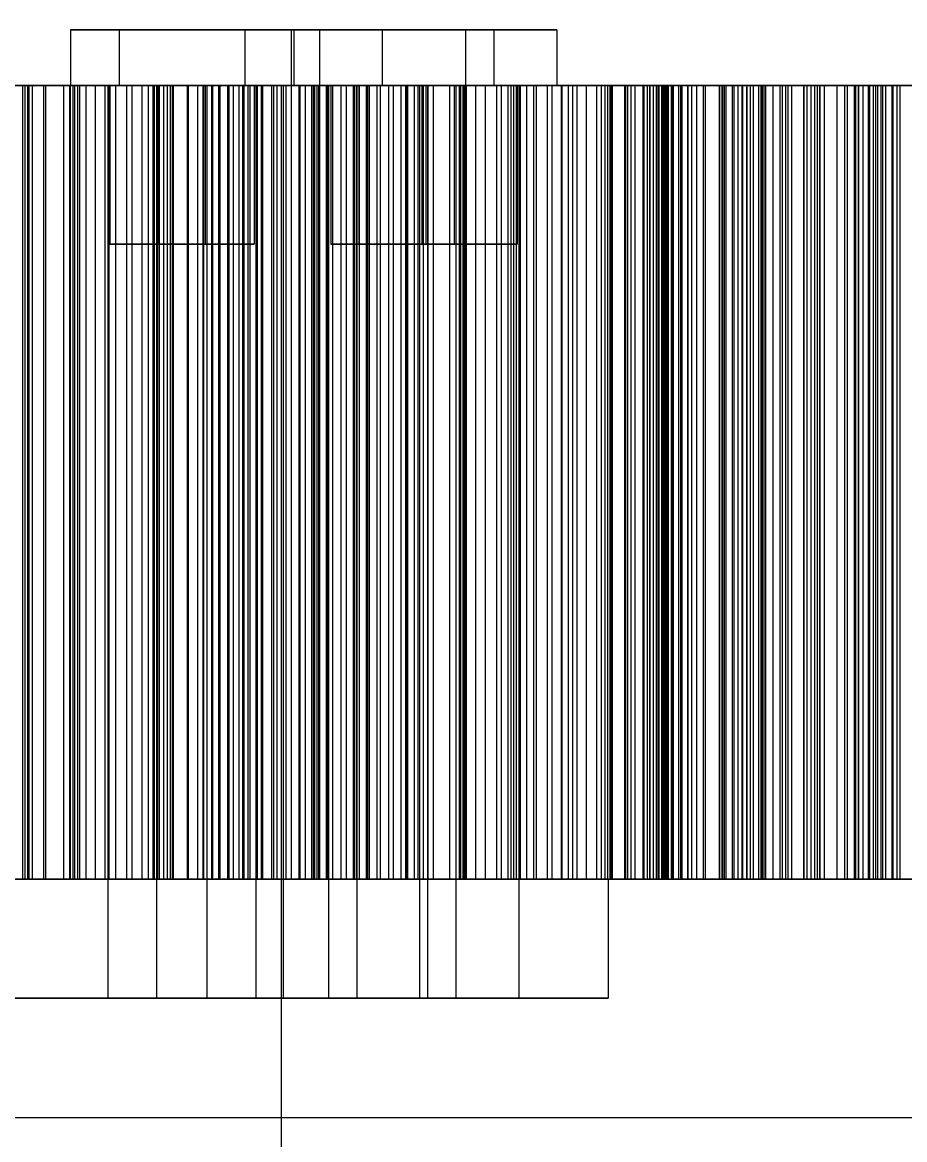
# Model space of a CAD drawing. Header units: millimetres. Extents: x -1970 to 59977, y -50268 to 6837.
# Drawn here: x 26160.4 to 26382.7, y -17515.6 to -17234.1 of the extents above; entities that cross this region are included whole.
import ezdxf

# ---------------------------------------------------------------- set-up
doc = ezdxf.new("R2010")
doc.units = ezdxf.units.MM
doc.layers.add('COTAS_P', color=1, linetype='Continuous', lineweight=0)
doc.layers.add('superior_briquetadora', color=7, linetype='Continuous', lineweight=0)
doc.dimstyles.new('R19_100', dxfattribs={"dimtxt": 250, "dimasz": 150, "dimexe": 150, "dimexo": 80, "dimgap": 100, "dimtad": 1, "dimtih": 1, "dimtoh": 1, "dimdsep": 46, "dimcen": 0.09, "dimadec": 0, "dimazin": 0, "dimtfac": 1, "dimtdec": 4, "dimtofl": 0, "dimtmove": 0, "dimatfit": 3, "dimfxl": 1, "dimtolj": 1, "dimtzin": 0, "dimarcsym": 0})

# ---------------------------------------------------------------- blocks, each defined once
blk = doc.blocks.new('*D25')
at = {"layer": 'COTAS_P', "color": 0, "lineweight": -2, "transparency": 16777216}
for p, q in [((25128.19, -17920), (25128.19, -16950)), ((27628.19, -17920), (27628.19, -16950)), ((25278.19, -17100), (27478.19, -17100))]:
    blk.add_line(p, q, dxfattribs=at)
at = {"layer": 'COTAS_P', "color": 0, "transparency": 16777216}
for points in [[(25278.19, -17075), (25278.19, -17125), (25128.19, -17100)], [(27478.19, -17075), (27478.19, -17125), (27628.19, -17100)]]:
    blk.add_solid(points, dxfattribs=at)
at = {"layer": 'Defpoints', "color": 0, "transparency": 16777216}
for p in [(27628.19, -17100), (25128.19, -18000), (27628.19, -18000)]:
    blk.add_point(p, dxfattribs=at)

msp = doc.modelspace()

# ---------------------------------------------------------------- linework, layer by layer
at = {"layer": 'superior_briquetadora'}
for p, q in [((26172.464, -17236), (26175.109, -17236)), ((26172.464, -17236), (26172.464, -17250)), ((26174.172, -17236), (26172.464, -17236)), ((26179.893, -17236), (26174.172, -17236)), ((26175.109, -17236), (26181.581, -17236)), ((26188.496, -17236), (26179.893, -17236)), ((26181.581, -17236), (26190.6, -17236)), ((26184.787, -17236), (26187.432, -17236)), ((26184.787, -17236), (26184.787, -17250)), ((26186.495, -17236), (26184.787, -17236)), ((26192.217, -17236), (26186.495, -17236)), ((26187.432, -17236), (26193.905, -17236)), ((26198.275, -17236), (26188.496, -17236)), ((26190.6, -17236), (26200.38, -17236)), ((26200.819, -17236), (26192.217, -17236)), ((26193.905, -17236), (26202.924, -17236)), ((26207.294, -17236), (26198.275, -17236)), ((26200.38, -17236), (26208.982, -17236)), ((26210.598, -17236), (26200.819, -17236)), ((26202.924, -17236), (26212.703, -17236)), ((26213.767, -17236), (26207.294, -17236)), ((26208.982, -17236), (26214.703, -17236)), ((26219.617, -17236), (26210.598, -17236)), ((26212.703, -17236), (26221.305, -17236)), ((26216.411, -17236), (26213.767, -17236)), ((26214.703, -17236), (26216.411, -17236)), ((26216.411, -17236), (26216.411, -17250)), ((26226.09, -17236), (26219.617, -17236)), ((26221.305, -17236), (26227.027, -17236)), ((26228.734, -17236), (26226.09, -17236)), ((26227.027, -17236), (26228.734, -17236)), ((26228.078, -17236), (26230.723, -17236)), ((26228.078, -17236), (26228.078, -17250)), ((26229.786, -17236), (26228.078, -17236)), ((26228.734, -17236), (26228.734, -17250)), ((26235.507, -17236), (26229.786, -17236)), ((26230.723, -17236), (26237.195, -17236)), ((26235.193, -17236), (26237.837, -17236)), ((26235.193, -17236), (26235.193, -17250)), ((26236.901, -17236), (26235.193, -17236)), ((26244.11, -17236), (26235.507, -17236)), ((26242.622, -17236), (26236.901, -17236)), ((26237.195, -17236), (26246.214, -17236)), ((26237.837, -17236), (26244.31, -17236)), ((26251.224, -17236), (26242.622, -17236)), ((26253.889, -17236), (26244.11, -17236)), ((26244.31, -17236), (26253.329, -17236)), ((26246.214, -17236), (26255.994, -17236)), ((26251.038, -17236), (26253.683, -17236)), ((26251.038, -17236), (26251.038, -17250)), ((26252.746, -17236), (26251.038, -17236)), ((26261.004, -17236), (26251.224, -17236)), ((26258.468, -17236), (26252.746, -17236)), ((26253.329, -17236), (26263.108, -17236)), ((26253.683, -17236), (26260.156, -17236)), ((26262.908, -17236), (26253.889, -17236)), ((26255.994, -17236), (26264.596, -17236)), ((26267.07, -17236), (26258.468, -17236)), ((26260.156, -17236), (26269.175, -17236)), ((26270.023, -17236), (26261.004, -17236)), ((26269.381, -17236), (26262.908, -17236)), ((26263.108, -17236), (26271.711, -17236)), ((26264.596, -17236), (26270.317, -17236)), ((26276.849, -17236), (26267.07, -17236)), ((26269.175, -17236), (26278.954, -17236)), ((26272.025, -17236), (26269.381, -17236)), ((26276.495, -17236), (26270.023, -17236)), ((26270.317, -17236), (26272.025, -17236)), ((26271.711, -17236), (26277.432, -17236)), ((26272.025, -17236), (26272.025, -17250)), ((26279.14, -17236), (26276.495, -17236)), ((26285.868, -17236), (26276.849, -17236)), ((26277.432, -17236), (26279.14, -17236)), ((26278.954, -17236), (26287.556, -17236)), ((26279.14, -17236), (26279.14, -17250)), ((26292.341, -17236), (26285.868, -17236)), ((26287.556, -17236), (26293.278, -17236)), ((26294.985, -17236), (26292.341, -17236)), ((26293.278, -17236), (26294.985, -17236)), ((26294.985, -17236), (26294.985, -17250)), ((26161.033, -17250), (26142.493, -17250)), ((26161.202, -17250), (26142.566, -17250)), ((26151.877, -17250), (26169.873, -17250)), ((26151.891, -17250), (26161.839, -17250)), ((26151.999, -17250), (26170.087, -17250)), ((26162.959, -17250), (26152.809, -17250)), ((26160.223, -17250), (26160.958, -17250)), ((26160.521, -17250), (26162.055, -17250)), ((26161.773, -17250), (26160.521, -17250)), ((26160.521, -17450), (26160.521, -17250)), ((26160.958, -17250), (26160.958, -17450)), ((26160.958, -17250), (26170.76, -17250)), ((26178.312, -17250), (26161.033, -17250)), ((26178.569, -17250), (26161.202, -17250)), ((26165.762, -17250), (26161.773, -17250)), ((26161.773, -17450), (26161.773, -17250)), ((26161.839, -17250), (26173.577, -17250)), ((26161.839, -17450), (26161.839, -17250)), ((26162.055, -17250), (26166.317, -17250)), ((26162.055, -17450), (26162.055, -17250)), ((26174.854, -17250), (26162.959, -17250)), ((26162.959, -17450), (26162.959, -17250)), ((26172.337, -17250), (26165.762, -17250)), ((26165.762, -17450), (26165.762, -17250)), ((26166.317, -17250), (26173.141, -17250)), ((26166.317, -17450), (26166.317, -17250)), ((26169.873, -17250), (26186.267, -17250)), ((26170.087, -17250), (26186.565, -17250)), ((26170.76, -17250), (26170.76, -17450)), ((26170.76, -17250), (26172.41, -17250)), ((26181.243, -17250), (26172.337, -17250)), ((26172.337, -17450), (26172.337, -17250)), ((26172.41, -17250), (26172.41, -17450)), ((26172.41, -17250), (26174.302, -17250)), ((26172.464, -17250), (26175.109, -17250)), ((26174.172, -17250), (26172.464, -17250)), ((26173.141, -17250), (26182.267, -17250)), ((26173.141, -17450), (26173.141, -17250)), ((26173.577, -17250), (26186.653, -17250)), ((26173.577, -17450), (26173.577, -17250)), ((26179.893, -17250), (26174.172, -17250)), ((26174.302, -17250), (26174.302, -17450)), ((26174.302, -17250), (26176.406, -17250)), ((26188.039, -17250), (26174.854, -17250)), ((26174.854, -17450), (26174.854, -17250)), ((26175.109, -17250), (26181.581, -17250)), ((26176.406, -17250), (26176.406, -17450)), ((26176.406, -17250), (26178.704, -17250)), ((26193.664, -17250), (26178.312, -17250)), ((26193.999, -17250), (26178.569, -17250)), ((26178.704, -17250), (26178.704, -17450)), ((26178.704, -17250), (26181.182, -17250)), ((26188.496, -17250), (26179.893, -17250)), ((26181.182, -17250), (26181.182, -17450)), ((26181.182, -17250), (26183.831, -17250)), ((26192.139, -17250), (26181.243, -17250)), ((26181.243, -17450), (26181.243, -17250)), ((26181.581, -17250), (26190.6, -17250)), ((26181.953, -17480), (26181.953, -17250)), ((26182.923, -17250), (26181.953, -17250)), ((26181.953, -17250), (26183.455, -17250)), ((26182.267, -17250), (26193.343, -17250)), ((26182.267, -17450), (26182.267, -17250)), ((26182.452, -17250), (26183.895, -17250)), ((26182.452, -17250), (26182.452, -17290)), ((26183.384, -17250), (26182.452, -17250)), ((26186.174, -17250), (26182.923, -17250)), ((26186.504, -17250), (26183.384, -17250)), ((26183.455, -17250), (26187.133, -17250)), ((26183.831, -17250), (26183.831, -17450)), ((26183.831, -17250), (26193.586, -17250)), ((26183.895, -17250), (26187.425, -17250)), ((26184.787, -17250), (26187.432, -17250)), ((26186.495, -17250), (26184.787, -17250)), ((26191.062, -17250), (26186.174, -17250)), ((26186.267, -17250), (26200.429, -17250)), ((26192.217, -17250), (26186.495, -17250)), ((26191.197, -17250), (26186.504, -17250)), ((26186.565, -17250), (26200.8, -17250)), ((26186.653, -17250), (26190.592, -17250)), ((26186.653, -17450), (26186.653, -17250)), ((26187.133, -17250), (26192.257, -17250)), ((26187.425, -17250), (26192.345, -17250)), ((26187.432, -17250), (26193.905, -17250)), ((26202.005, -17250), (26188.039, -17250)), ((26188.039, -17450), (26188.039, -17250)), ((26198.275, -17250), (26188.496, -17250)), ((26190.592, -17250), (26194.504, -17250)), ((26190.592, -17450), (26190.592, -17250)), ((26190.6, -17250), (26200.38, -17250)), ((26196.618, -17250), (26191.062, -17250)), ((26196.531, -17250), (26191.197, -17250)), ((26204.605, -17250), (26192.139, -17250)), ((26192.139, -17450), (26192.139, -17250)), ((26200.819, -17250), (26192.217, -17250)), ((26192.257, -17250), (26197.814, -17250)), ((26192.345, -17250), (26197.679, -17250)), ((26193.343, -17250), (26205.943, -17250)), ((26193.343, -17450), (26193.343, -17250)), ((26193.586, -17250), (26193.586, -17450)), ((26193.586, -17250), (26194.851, -17250)), ((26206.499, -17250), (26193.664, -17250)), ((26193.905, -17250), (26202.924, -17250)), ((26206.901, -17250), (26193.999, -17250)), ((26194.276, -17480), (26194.276, -17250)), ((26195.246, -17250), (26194.276, -17250)), ((26194.276, -17250), (26195.778, -17250)), ((26194.504, -17250), (26198.385, -17250)), ((26194.504, -17450), (26194.504, -17250)), ((26194.775, -17250), (26196.218, -17250)), ((26194.775, -17250), (26194.775, -17290)), ((26195.707, -17250), (26194.775, -17250)), ((26194.851, -17250), (26194.851, -17450)), ((26194.851, -17250), (26195.943, -17250)), ((26198.497, -17250), (26195.246, -17250)), ((26198.828, -17250), (26195.707, -17250)), ((26195.778, -17250), (26199.456, -17250)), ((26195.943, -17250), (26195.943, -17450)), ((26195.943, -17250), (26196.854, -17250)), ((26196.218, -17250), (26199.748, -17250)), ((26201.45, -17250), (26196.531, -17250)), ((26201.742, -17250), (26196.618, -17250)), ((26196.854, -17250), (26196.854, -17450)), ((26196.854, -17250), (26197.57, -17250)), ((26197.57, -17250), (26197.57, -17450)), ((26197.57, -17250), (26198.074, -17250)), ((26197.679, -17250), (26202.371, -17250)), ((26197.814, -17250), (26202.701, -17250)), ((26198.074, -17250), (26198.074, -17450)), ((26198.074, -17250), (26198.338, -17250)), ((26207.294, -17250), (26198.275, -17250)), ((26198.338, -17250), (26198.338, -17450)), ((26198.338, -17250), (26207.998, -17250)), ((26198.385, -17250), (26202.235, -17250)), ((26198.385, -17450), (26198.385, -17250)), ((26203.385, -17250), (26198.497, -17250)), ((26203.52, -17250), (26198.828, -17250)), ((26199.456, -17250), (26204.581, -17250)), ((26199.748, -17250), (26204.668, -17250)), ((26200.38, -17250), (26208.982, -17250)), ((26200.429, -17250), (26211.815, -17250)), ((26200.8, -17250), (26212.244, -17250)), ((26210.598, -17250), (26200.819, -17250)), ((26204.981, -17250), (26201.45, -17250)), ((26205.42, -17250), (26201.742, -17250)), ((26216.217, -17250), (26202.005, -17250)), ((26202.005, -17450), (26202.005, -17250)), ((26202.235, -17250), (26206.052, -17250)), ((26202.235, -17450), (26202.235, -17250)), ((26202.371, -17250), (26205.492, -17250)), ((26202.701, -17250), (26205.952, -17250)), ((26202.924, -17250), (26212.703, -17250)), ((26208.941, -17250), (26203.385, -17250)), ((26208.854, -17250), (26203.52, -17250)), ((26204.581, -17250), (26210.137, -17250)), ((26208.4, -17250), (26204.605, -17250)), ((26204.605, -17450), (26204.605, -17250)), ((26204.668, -17250), (26210.002, -17250)), ((26206.423, -17250), (26204.981, -17250)), ((26206.923, -17250), (26205.42, -17250)), ((26205.492, -17250), (26206.423, -17250)), ((26205.943, -17250), (26219.584, -17250)), ((26205.943, -17450), (26205.943, -17250)), ((26205.952, -17250), (26206.923, -17250)), ((26206.052, -17250), (26209.833, -17250)), ((26206.052, -17450), (26206.052, -17250)), ((26206.423, -17250), (26206.423, -17290)), ((26216.326, -17250), (26206.499, -17250)), ((26216.778, -17250), (26206.901, -17250)), ((26206.923, -17480), (26206.923, -17250)), ((26213.767, -17250), (26207.294, -17250)), ((26207.998, -17250), (26207.998, -17450)), ((26207.998, -17250), (26210.085, -17250)), ((26212.159, -17250), (26208.4, -17250)), ((26208.4, -17450), (26208.4, -17250)), ((26213.773, -17250), (26208.854, -17250)), ((26214.066, -17250), (26208.941, -17250)), ((26208.982, -17250), (26214.703, -17250)), ((26209.833, -17250), (26213.577, -17250)), ((26209.833, -17450), (26209.833, -17250)), ((26210.002, -17250), (26214.694, -17250)), ((26210.085, -17250), (26210.085, -17450)), ((26210.085, -17250), (26212.408, -17250)), ((26210.137, -17250), (26215.025, -17250)), ((26219.617, -17250), (26210.598, -17250)), ((26211.815, -17250), (26219.987, -17250)), ((26215.879, -17250), (26212.159, -17250)), ((26212.159, -17450), (26212.159, -17250)), ((26212.244, -17250), (26220.458, -17250)), ((26212.408, -17250), (26212.408, -17450)), ((26212.408, -17250), (26214.94, -17250)), ((26212.703, -17250), (26221.305, -17250)), ((26213.577, -17250), (26217.283, -17250)), ((26213.577, -17450), (26213.577, -17250)), ((26216.411, -17250), (26213.767, -17250)), ((26217.304, -17250), (26213.773, -17250)), ((26217.743, -17250), (26214.066, -17250)), ((26214.694, -17250), (26217.815, -17250)), ((26214.703, -17250), (26216.411, -17250)), ((26214.94, -17250), (26214.94, -17450)), ((26214.94, -17250), (26217.662, -17250)), ((26215.025, -17250), (26218.276, -17250)), ((26219.56, -17250), (26215.879, -17250)), ((26215.879, -17450), (26215.879, -17250)), ((26230.128, -17250), (26216.217, -17250)), ((26216.217, -17450), (26216.217, -17250)), ((26222.765, -17250), (26216.326, -17250)), ((26223.25, -17250), (26216.778, -17250)), ((26217.283, -17250), (26220.948, -17250)), ((26217.283, -17450), (26217.283, -17250)), ((26218.746, -17250), (26217.304, -17250)), ((26217.662, -17250), (26217.662, -17450)), ((26217.662, -17250), (26220.56, -17250)), ((26219.246, -17250), (26217.743, -17250)), ((26217.815, -17250), (26218.746, -17250)), ((26218.276, -17250), (26219.246, -17250)), ((26218.746, -17250), (26218.746, -17290)), ((26219.246, -17480), (26219.246, -17250)), ((26223.2, -17250), (26219.56, -17250)), ((26219.56, -17450), (26219.56, -17250)), ((26219.584, -17250), (26233.741, -17250)), ((26219.584, -17450), (26219.584, -17250)), ((26226.09, -17250), (26219.617, -17250)), ((26219.987, -17250), (26224.631, -17250)), ((26220.458, -17250), (26225.126, -17250)), ((26220.56, -17250), (26220.56, -17450)), ((26220.56, -17250), (26223.626, -17250)), ((26220.948, -17250), (26224.572, -17250)), ((26220.948, -17450), (26220.948, -17250)), ((26221.305, -17250), (26227.027, -17250)), ((26225.569, -17250), (26222.765, -17250)), ((26226.797, -17250), (26223.2, -17250)), ((26223.2, -17450), (26223.2, -17250)), ((26226.069, -17250), (26223.25, -17250)), ((26223.626, -17250), (26223.626, -17450)), ((26223.626, -17250), (26233.192, -17250)), ((26224.572, -17250), (26228.152, -17250)), ((26224.572, -17450), (26224.572, -17250)), ((26224.631, -17250), (26225.569, -17250)), ((26225.126, -17250), (26226.069, -17250)), ((26225.569, -17250), (26225.569, -17800)), ((26226.069, -17250), (26226.069, -17480)), ((26228.734, -17250), (26226.09, -17250)), ((26230.349, -17250), (26226.797, -17250)), ((26226.797, -17450), (26226.797, -17250)), ((26227.027, -17250), (26228.734, -17250)), ((26228.078, -17250), (26230.723, -17250)), ((26229.786, -17250), (26228.078, -17250)), ((26228.152, -17250), (26231.687, -17250)), ((26228.152, -17450), (26228.152, -17250)), ((26235.507, -17250), (26229.786, -17250)), ((26236.997, -17250), (26230.128, -17250)), ((26230.128, -17450), (26230.128, -17250)), ((26233.855, -17250), (26230.349, -17250)), ((26230.349, -17450), (26230.349, -17250)), ((26230.723, -17250), (26237.195, -17250)), ((26231.687, -17250), (26235.175, -17250)), ((26231.687, -17450), (26231.687, -17250)), ((26233.192, -17250), (26233.192, -17450)), ((26233.192, -17250), (26233.965, -17250)), ((26233.741, -17250), (26247.871, -17250)), ((26233.741, -17450), (26233.741, -17250)), ((26237.314, -17250), (26233.855, -17250)), ((26233.855, -17450), (26233.855, -17250)), ((26233.965, -17250), (26233.965, -17450)), ((26233.965, -17250), (26234.568, -17250)), ((26234.568, -17250), (26234.568, -17450)), ((26234.568, -17250), (26234.993, -17250)), ((26234.993, -17250), (26234.993, -17450)), ((26234.993, -17250), (26235.226, -17250)), ((26235.043, -17250), (26235.043, -17450)), ((26235.252, -17250), (26235.043, -17250)), ((26235.043, -17250), (26244.468, -17250)), ((26235.175, -17250), (26238.615, -17250)), ((26235.175, -17450), (26235.175, -17250)), ((26235.193, -17250), (26237.837, -17250)), ((26236.901, -17250), (26235.193, -17250)), ((26235.226, -17250), (26235.226, -17450)), ((26235.226, -17250), (26235.252, -17250)), ((26235.252, -17250), (26235.252, -17450)), ((26244.11, -17250), (26235.507, -17250)), ((26242.622, -17250), (26236.901, -17250)), ((26243.817, -17250), (26236.997, -17250)), ((26236.997, -17450), (26236.997, -17250)), ((26237.195, -17250), (26246.214, -17250)), ((26240.723, -17250), (26237.314, -17250)), ((26237.314, -17450), (26237.314, -17250)), ((26237.567, -17480), (26237.567, -17250)), ((26238.537, -17250), (26237.567, -17250)), ((26237.567, -17250), (26239.069, -17250)), ((26237.837, -17250), (26244.31, -17250)), ((26238.066, -17250), (26239.508, -17250)), ((26238.066, -17250), (26238.066, -17290)), ((26238.998, -17250), (26238.066, -17250)), ((26241.788, -17250), (26238.537, -17250)), ((26238.615, -17250), (26242.005, -17250)), ((26238.615, -17450), (26238.615, -17250)), ((26242.118, -17250), (26238.998, -17250)), ((26239.069, -17250), (26242.747, -17250)), ((26239.508, -17250), (26243.039, -17250)), ((26244.082, -17250), (26240.723, -17250)), ((26240.723, -17450), (26240.723, -17250)), ((26246.675, -17250), (26241.788, -17250)), ((26242.005, -17250), (26245.344, -17250)), ((26242.005, -17450), (26242.005, -17250)), ((26246.811, -17250), (26242.118, -17250)), ((26251.224, -17250), (26242.622, -17250)), ((26242.747, -17250), (26247.871, -17250)), ((26243.039, -17250), (26247.959, -17250)), ((26250.585, -17250), (26243.817, -17250)), ((26243.817, -17450), (26243.817, -17250)), ((26247.388, -17250), (26244.082, -17250)), ((26244.082, -17450), (26244.082, -17250)), ((26253.889, -17250), (26244.11, -17250)), ((26244.31, -17250), (26253.329, -17250)), ((26244.468, -17250), (26244.468, -17450)), ((26244.468, -17250), (26246.971, -17250)), ((26244.681, -17480), (26244.681, -17250)), ((26245.652, -17250), (26244.681, -17250)), ((26244.681, -17250), (26246.184, -17250)), ((26245.181, -17250), (26246.623, -17250)), ((26245.181, -17250), (26245.181, -17290)), ((26246.112, -17250), (26245.181, -17250)), ((26245.344, -17250), (26257.488, -17250)), ((26245.344, -17450), (26245.344, -17250)), ((26248.903, -17250), (26245.652, -17250)), ((26249.233, -17250), (26246.112, -17250)), ((26246.184, -17250), (26249.862, -17250)), ((26246.214, -17250), (26255.994, -17250)), ((26246.623, -17250), (26250.154, -17250)), ((26252.232, -17250), (26246.675, -17250)), ((26252.145, -17250), (26246.811, -17250)), ((26246.971, -17250), (26246.971, -17450)), ((26246.971, -17250), (26249.704, -17250)), ((26250.64, -17250), (26247.388, -17250)), ((26247.388, -17450), (26247.388, -17250)), ((26247.871, -17250), (26261.43, -17250)), ((26247.871, -17250), (26253.428, -17250)), ((26247.871, -17450), (26247.871, -17250)), ((26247.959, -17250), (26253.293, -17250)), ((26253.79, -17250), (26248.903, -17250)), ((26253.925, -17250), (26249.233, -17250)), ((26249.704, -17250), (26249.704, -17450)), ((26249.704, -17250), (26252.639, -17250)), ((26249.862, -17250), (26254.986, -17250)), ((26250.154, -17250), (26255.073, -17250)), ((26257.297, -17250), (26250.585, -17250)), ((26250.585, -17450), (26250.585, -17250)), ((26253.837, -17250), (26250.64, -17250)), ((26250.64, -17450), (26250.64, -17250)), ((26251.038, -17250), (26253.683, -17250)), ((26252.746, -17250), (26251.038, -17250)), ((26261.004, -17250), (26251.224, -17250)), ((26257.064, -17250), (26252.145, -17250)), ((26257.356, -17250), (26252.232, -17250)), ((26252.639, -17250), (26252.639, -17450)), ((26252.639, -17250), (26255.759, -17250)), ((26258.468, -17250), (26252.746, -17250)), ((26253.293, -17250), (26257.985, -17250)), ((26253.329, -17250), (26263.108, -17250)), ((26253.428, -17250), (26258.315, -17250)), ((26253.683, -17250), (26260.156, -17250)), ((26259.347, -17250), (26253.79, -17250)), ((26256.977, -17250), (26253.837, -17250)), ((26253.837, -17450), (26253.837, -17250)), ((26262.908, -17250), (26253.889, -17250)), ((26259.259, -17250), (26253.925, -17250)), ((26254.986, -17250), (26260.543, -17250)), ((26255.073, -17250), (26260.407, -17250)), ((26255.759, -17250), (26255.759, -17450)), ((26255.759, -17250), (26259.049, -17250)), ((26255.994, -17250), (26264.596, -17250)), ((26260.059, -17250), (26256.977, -17250)), ((26256.977, -17450), (26256.977, -17250)), ((26260.595, -17250), (26257.064, -17250)), ((26263.951, -17250), (26257.297, -17250)), ((26257.297, -17450), (26257.297, -17250)), ((26261.034, -17250), (26257.356, -17250)), ((26257.488, -17250), (26270.839, -17250)), ((26257.488, -17450), (26257.488, -17250)), ((26257.985, -17250), (26261.106, -17250)), ((26258.315, -17250), (26261.566, -17250)), ((26267.07, -17250), (26258.468, -17250)), ((26259.049, -17250), (26259.049, -17450)), ((26259.049, -17250), (26262.501, -17250)), ((26264.179, -17250), (26259.259, -17250)), ((26264.471, -17250), (26259.347, -17250)), ((26271.42, -17250), (26260.059, -17250)), ((26260.059, -17450), (26260.059, -17250)), ((26260.156, -17250), (26269.175, -17250)), ((26260.407, -17250), (26265.1, -17250)), ((26260.527, -17480), (26260.527, -17250)), ((26261.497, -17250), (26260.527, -17250)), ((26260.527, -17250), (26262.029, -17250)), ((26260.543, -17250), (26265.43, -17250)), ((26262.037, -17250), (26260.595, -17250)), ((26270.023, -17250), (26261.004, -17250)), ((26261.026, -17250), (26262.469, -17250)), ((26261.026, -17250), (26261.026, -17290)), ((26261.958, -17250), (26261.026, -17250)), ((26262.537, -17250), (26261.034, -17250)), ((26261.106, -17250), (26262.037, -17250)), ((26261.43, -17250), (26268.046, -17250)), ((26261.43, -17450), (26261.43, -17250)), ((26264.748, -17250), (26261.497, -17250)), ((26261.566, -17250), (26262.537, -17250)), ((26265.079, -17250), (26261.958, -17250)), ((26262.029, -17250), (26265.707, -17250)), ((26262.037, -17250), (26262.037, -17290)), ((26262.469, -17250), (26265.999, -17250)), ((26262.501, -17250), (26262.501, -17450)), ((26262.501, -17250), (26271.786, -17250)), ((26262.537, -17480), (26262.537, -17250)), ((26269.381, -17250), (26262.908, -17250)), ((26263.108, -17250), (26271.711, -17250)), ((26270.544, -17250), (26263.951, -17250)), ((26263.951, -17450), (26263.951, -17250)), ((26267.71, -17250), (26264.179, -17250)), ((26268.149, -17250), (26264.471, -17250)), ((26264.596, -17250), (26270.317, -17250)), ((26269.636, -17250), (26264.748, -17250)), ((26269.771, -17250), (26265.079, -17250)), ((26265.1, -17250), (26268.22, -17250)), ((26265.43, -17250), (26268.681, -17250)), ((26265.707, -17250), (26270.832, -17250)), ((26265.999, -17250), (26270.919, -17250)), ((26276.849, -17250), (26267.07, -17250)), ((26269.152, -17250), (26267.71, -17250)), ((26268.046, -17250), (26274.599, -17250)), ((26268.046, -17450), (26268.046, -17250)), ((26269.651, -17250), (26268.149, -17250)), ((26268.22, -17250), (26269.152, -17250)), ((26268.681, -17250), (26269.651, -17250)), ((26269.152, -17250), (26269.152, -17290)), ((26269.175, -17250), (26278.954, -17250)), ((26272.025, -17250), (26269.381, -17250)), ((26275.192, -17250), (26269.636, -17250)), ((26269.651, -17480), (26269.651, -17250)), ((26275.105, -17250), (26269.771, -17250)), ((26276.495, -17250), (26270.023, -17250)), ((26270.317, -17250), (26272.025, -17250)), ((26277.073, -17250), (26270.544, -17250)), ((26270.544, -17450), (26270.544, -17250)), ((26270.719, -17250), (26270.719, -17450)), ((26271.399, -17250), (26270.719, -17250)), ((26270.719, -17250), (26279.818, -17250)), ((26270.832, -17250), (26276.388, -17250)), ((26270.839, -17250), (26284.884, -17250)), ((26270.839, -17450), (26270.839, -17250)), ((26270.919, -17250), (26276.253, -17250)), ((26271.399, -17250), (26271.399, -17450)), ((26271.852, -17250), (26271.399, -17250)), ((26284.229, -17250), (26271.42, -17250)), ((26271.42, -17450), (26271.42, -17250)), ((26271.711, -17250), (26277.432, -17250)), ((26271.786, -17250), (26271.786, -17450)), ((26271.786, -17250), (26272.06, -17250)), ((26271.852, -17250), (26271.852, -17450)), ((26272.103, -17250), (26271.852, -17250)), ((26272.06, -17250), (26272.06, -17450)), ((26272.06, -17250), (26272.168, -17250)), ((26272.103, -17250), (26272.103, -17450)), ((26272.168, -17250), (26272.103, -17250)), ((26272.168, -17250), (26272.168, -17450)), ((26274.599, -17250), (26281.087, -17250)), ((26274.599, -17450), (26274.599, -17250)), ((26280.024, -17250), (26275.105, -17250)), ((26280.317, -17250), (26275.192, -17250)), ((26276.253, -17250), (26280.945, -17250)), ((26276.388, -17250), (26281.276, -17250)), ((26279.14, -17250), (26276.495, -17250)), ((26285.868, -17250), (26276.849, -17250)), ((26283.534, -17250), (26277.073, -17250)), ((26277.073, -17450), (26277.073, -17250)), ((26277.432, -17250), (26279.14, -17250)), ((26278.954, -17250), (26287.556, -17250)), ((26279.818, -17250), (26279.818, -17450)), ((26279.818, -17250), (26282.713, -17250)), ((26283.555, -17250), (26280.024, -17250)), ((26283.994, -17250), (26280.317, -17250)), ((26280.945, -17250), (26284.066, -17250)), ((26281.087, -17250), (26287.505, -17250)), ((26281.087, -17450), (26281.087, -17250)), ((26281.276, -17250), (26284.527, -17250)), ((26282.713, -17250), (26282.713, -17450)), ((26282.713, -17250), (26285.829, -17250)), ((26289.925, -17250), (26283.534, -17250)), ((26283.534, -17450), (26283.534, -17250)), ((26284.997, -17250), (26283.555, -17250)), ((26285.497, -17250), (26283.994, -17250)), ((26284.066, -17250), (26284.997, -17250)), ((26297.994, -17250), (26284.229, -17250)), ((26284.229, -17450), (26284.229, -17250)), ((26284.527, -17250), (26285.497, -17250)), ((26284.884, -17250), (26299.083, -17250)), ((26284.884, -17450), (26284.884, -17250)), ((26284.997, -17250), (26284.997, -17290)), ((26285.497, -17480), (26285.497, -17250)), ((26285.829, -17250), (26285.829, -17450)), ((26285.829, -17250), (26289.14, -17250)), ((26292.341, -17250), (26285.868, -17250)), ((26287.505, -17250), (26293.851, -17250)), ((26287.505, -17450), (26287.505, -17250)), ((26287.556, -17250), (26293.278, -17250)), ((26289.14, -17250), (26289.14, -17450)), ((26289.14, -17250), (26292.627, -17250)), ((26296.243, -17250), (26289.925, -17250)), ((26289.925, -17450), (26289.925, -17250)), ((26294.985, -17250), (26292.341, -17250)), ((26292.627, -17250), (26292.627, -17450)), ((26292.627, -17250), (26296.278, -17250)), ((26293.278, -17250), (26294.985, -17250)), ((26293.851, -17250), (26300.123, -17250)), ((26293.851, -17450), (26293.851, -17250)), ((26302.486, -17250), (26296.243, -17250)), ((26296.243, -17450), (26296.243, -17250)), ((26296.278, -17250), (26296.278, -17450)), ((26296.278, -17250), (26300.083, -17250)), ((26312.184, -17250), (26297.994, -17250)), ((26297.994, -17450), (26297.994, -17250)), ((26299.083, -17250), (26312.892, -17250)), ((26299.083, -17450), (26299.083, -17250)), ((26300.083, -17250), (26300.083, -17450)), ((26300.083, -17250), (26308.998, -17250)), ((26300.123, -17250), (26306.316, -17250)), ((26300.123, -17450), (26300.123, -17250)), ((26308.649, -17250), (26302.486, -17250)), ((26302.486, -17450), (26302.486, -17250)), ((26305.022, -17250), (26305.022, -17450)), ((26306.167, -17250), (26305.022, -17250)), ((26305.022, -17250), (26313.708, -17250)), ((26306.167, -17250), (26306.167, -17450)), ((26307.094, -17250), (26306.167, -17250)), ((26306.316, -17250), (26312.43, -17250)), ((26306.316, -17450), (26306.316, -17250)), ((26307.094, -17250), (26307.094, -17450)), ((26307.827, -17250), (26307.094, -17250)), ((26307.827, -17250), (26307.827, -17450)), ((26308.382, -17250), (26307.827, -17250)), ((26308.382, -17250), (26308.382, -17450)), ((26308.77, -17250), (26308.382, -17250)), ((26314.731, -17250), (26308.649, -17250)), ((26308.649, -17450), (26308.649, -17250)), ((26308.77, -17250), (26308.77, -17450)), ((26308.998, -17250), (26308.77, -17250)), ((26308.998, -17250), (26308.998, -17450)), ((26326.256, -17250), (26312.184, -17250)), ((26312.184, -17450), (26312.184, -17250)), ((26312.43, -17250), (26318.46, -17250)), ((26312.43, -17450), (26312.43, -17250)), ((26312.892, -17250), (26325.778, -17250)), ((26312.892, -17450), (26312.892, -17250)), ((26313.708, -17250), (26313.708, -17450)), ((26313.708, -17250), (26316.967, -17250)), ((26320.729, -17250), (26314.731, -17250)), ((26314.731, -17450), (26314.731, -17250)), ((26316.811, -17250), (26318.525, -17250)), ((26317.882, -17250), (26316.811, -17250)), ((26316.811, -17450), (26316.811, -17250)), ((26316.967, -17250), (26316.967, -17450)), ((26316.967, -17250), (26320.436, -17250)), ((26321.698, -17250), (26317.882, -17250)), ((26317.882, -17450), (26317.882, -17250)), ((26318.46, -17250), (26324.404, -17250)), ((26318.46, -17450), (26318.46, -17250)), ((26318.525, -17250), (26319.383, -17250)), ((26318.525, -17450), (26318.525, -17250)), ((26319.383, -17250), (26320.154, -17250)), ((26319.383, -17450), (26319.383, -17250)), ((26320.154, -17250), (26320.839, -17250)), ((26320.154, -17450), (26320.154, -17250)), ((26320.436, -17250), (26320.436, -17450)), ((26320.436, -17250), (26324.09, -17250)), ((26326.64, -17250), (26320.729, -17250)), ((26320.729, -17450), (26320.729, -17250)), ((26320.839, -17250), (26321.436, -17250)), ((26320.839, -17450), (26320.839, -17250)), ((26321.436, -17250), (26321.946, -17250)), ((26321.44, -17250), (26323.895, -17250)), ((26321.763, -17250), (26321.44, -17250)), ((26321.44, -17450), (26321.44, -17250)), ((26328.111, -17250), (26321.698, -17250)), ((26321.698, -17450), (26321.698, -17250)), ((26322.219, -17250), (26321.763, -17250)), ((26321.763, -17450), (26321.763, -17250)), ((26321.946, -17250), (26322.369, -17250)), ((26321.946, -17450), (26321.946, -17250)), ((26322.587, -17250), (26322.219, -17250)), ((26322.219, -17450), (26322.219, -17250)), ((26322.369, -17250), (26322.704, -17250)), ((26322.369, -17450), (26322.369, -17250)), ((26322.868, -17250), (26322.587, -17250)), ((26322.587, -17450), (26322.587, -17250)), ((26322.704, -17250), (26322.952, -17250)), ((26322.704, -17450), (26322.704, -17250)), ((26323.061, -17250), (26322.868, -17250)), ((26322.868, -17450), (26322.868, -17250)), ((26322.952, -17250), (26323.111, -17250)), ((26322.952, -17450), (26322.952, -17250)), ((26323.166, -17250), (26323.061, -17250)), ((26323.061, -17450), (26323.061, -17250)), ((26323.111, -17250), (26323.182, -17250)), ((26323.111, -17450), (26323.111, -17250)), ((26323.182, -17250), (26323.166, -17250)), ((26323.166, -17450), (26323.166, -17250)), ((26323.182, -17450), (26323.182, -17250)), ((26323.895, -17250), (26329.034, -17250)), ((26323.895, -17450), (26323.895, -17250)), ((26324.09, -17250), (26324.09, -17450)), ((26324.09, -17250), (26327.911, -17250)), ((26324.404, -17250), (26330.26, -17250)), ((26324.404, -17450), (26324.404, -17250)), ((26325.778, -17250), (26337.247, -17250)), ((26325.778, -17450), (26325.778, -17250)), ((26339.668, -17250), (26326.256, -17250)), ((26326.256, -17450), (26326.256, -17250)), ((26332.461, -17250), (26326.64, -17250)), ((26326.64, -17450), (26326.64, -17250)), ((26327.911, -17250), (26327.911, -17450)), ((26327.911, -17250), (26331.888, -17250)), ((26336.875, -17250), (26328.111, -17250)), ((26328.111, -17450), (26328.111, -17250)), ((26329.034, -17250), (26336.659, -17250)), ((26329.034, -17450), (26329.034, -17250)), ((26330.26, -17250), (26336.024, -17250)), ((26330.26, -17450), (26330.26, -17250)), ((26331.888, -17250), (26331.888, -17450)), ((26331.888, -17250), (26336.01, -17250)), ((26342.931, -17250), (26332.461, -17250)), ((26332.461, -17450), (26332.461, -17250)), ((26336.01, -17250), (26336.01, -17450)), ((26336.01, -17250), (26344.468, -17250)), ((26336.024, -17250), (26341.695, -17250)), ((26336.024, -17450), (26336.024, -17250)), ((26336.659, -17250), (26346.478, -17250)), ((26336.659, -17450), (26336.659, -17250)), ((26347.653, -17250), (26336.875, -17250)), ((26336.875, -17450), (26336.875, -17250)), ((26337.247, -17250), (26346.859, -17250)), ((26337.247, -17450), (26337.247, -17250)), ((26337.622, -17250), (26337.622, -17450)), ((26339.22, -17250), (26337.622, -17250)), ((26337.622, -17250), (26345.811, -17250)), ((26339.22, -17250), (26339.22, -17450)), ((26340.612, -17250), (26339.22, -17250)), ((26351.905, -17250), (26339.668, -17250)), ((26339.668, -17450), (26339.668, -17250)), ((26340.612, -17250), (26340.612, -17450)), ((26341.821, -17250), (26340.612, -17250)), ((26341.695, -17250), (26347.269, -17250)), ((26341.695, -17450), (26341.695, -17250)), ((26341.821, -17250), (26341.821, -17450)), ((26342.86, -17250), (26341.821, -17250)), ((26342.86, -17250), (26342.86, -17450)), ((26343.74, -17250), (26342.86, -17250)), ((26351.324, -17250), (26342.931, -17250)), ((26342.931, -17450), (26342.931, -17250)), ((26343.74, -17250), (26343.74, -17450)), ((26344.468, -17250), (26343.74, -17250)), ((26344.468, -17250), (26344.468, -17450)), ((26345.811, -17250), (26345.811, -17450)), ((26345.811, -17250), (26349.402, -17250)), ((26346.478, -17250), (26358.112, -17250)), ((26346.478, -17450), (26346.478, -17250)), ((26346.859, -17250), (26354.243, -17250)), ((26346.859, -17450), (26346.859, -17250)), ((26347.269, -17250), (26352.744, -17250)), ((26347.269, -17450), (26347.269, -17250)), ((26360.032, -17250), (26347.653, -17250)), ((26347.653, -17450), (26347.653, -17250)), ((26349.402, -17250), (26349.402, -17450)), ((26349.402, -17250), (26353.192, -17250)), ((26357.319, -17250), (26351.324, -17250)), ((26351.324, -17450), (26351.324, -17250)), ((26362.496, -17250), (26351.905, -17250)), ((26351.905, -17450), (26351.905, -17250)), ((26352.744, -17250), (26358.118, -17250)), ((26352.744, -17450), (26352.744, -17250)), ((26353.192, -17250), (26353.192, -17450)), ((26353.192, -17250), (26357.154, -17250)), ((26354.243, -17250), (26359.116, -17250)), ((26354.243, -17450), (26354.243, -17250)), ((26357.154, -17250), (26357.154, -17450)), ((26357.154, -17250), (26361.272, -17250)), ((26360.684, -17250), (26357.319, -17250)), ((26357.319, -17450), (26357.319, -17250)), ((26358.112, -17250), (26371.116, -17250)), ((26358.112, -17450), (26358.112, -17250)), ((26358.118, -17250), (26367.595, -17250)), ((26358.118, -17450), (26358.118, -17250)), ((26359.116, -17250), (26361.291, -17250)), ((26359.116, -17450), (26359.116, -17250)), ((26373.535, -17250), (26360.032, -17250)), ((26360.032, -17450), (26360.032, -17250)), ((26361.291, -17250), (26360.684, -17250)), ((26360.684, -17450), (26360.684, -17250)), ((26361.272, -17250), (26361.272, -17450)), ((26361.272, -17250), (26365.536, -17250)), ((26361.291, -17450), (26361.291, -17250)), ((26371.035, -17250), (26362.496, -17250)), ((26362.496, -17450), (26362.496, -17250)), ((26365.536, -17250), (26365.536, -17450)), ((26365.536, -17250), (26369.935, -17250)), ((26367.595, -17250), (26374.824, -17250)), ((26367.595, -17450), (26367.595, -17250)), ((26368.205, -17250), (26368.205, -17450)), ((26370.242, -17250), (26368.205, -17250)), ((26368.205, -17250), (26375.818, -17250)), ((26369.935, -17250), (26369.935, -17450)), ((26369.935, -17250), (26377.855, -17250)), ((26370.242, -17250), (26370.242, -17450)), ((26372.085, -17250), (26370.242, -17250)), ((26377.193, -17250), (26371.035, -17250)), ((26371.035, -17450), (26371.035, -17250)), ((26371.116, -17250), (26384.989, -17250)), ((26371.116, -17450), (26371.116, -17250)), ((26372.085, -17250), (26372.085, -17450)), ((26373.758, -17250), (26372.085, -17250)), ((26387.644, -17250), (26373.535, -17250)), ((26373.535, -17450), (26373.535, -17250)), ((26373.758, -17250), (26373.758, -17450)), ((26375.271, -17250), (26373.758, -17250)), ((26374.824, -17250), (26379.527, -17250)), ((26374.824, -17450), (26374.824, -17250)), ((26375.271, -17250), (26375.271, -17450)), ((26376.635, -17250), (26375.271, -17250)), ((26375.818, -17250), (26375.818, -17450)), ((26375.818, -17250), (26379.708, -17250)), ((26376.635, -17250), (26376.635, -17450)), ((26377.855, -17250), (26376.635, -17250)), ((26380.735, -17250), (26377.193, -17250)), ((26377.193, -17450), (26377.193, -17250)), ((26377.855, -17250), (26377.855, -17450)), ((26379.527, -17250), (26381.522, -17250)), ((26379.527, -17450), (26379.527, -17250)), ((26379.708, -17250), (26379.708, -17450)), ((26379.708, -17250), (26383.78, -17250)), ((26381.522, -17250), (26380.735, -17250)), ((26380.735, -17450), (26380.735, -17250)), ((26381.522, -17450), (26381.522, -17250)), ((26182.452, -17290), (26183.895, -17290)), ((26183.384, -17290), (26182.452, -17290)), ((26186.504, -17290), (26183.384, -17290)), ((26183.895, -17290), (26187.425, -17290)), ((26191.197, -17290), (26186.504, -17290)), ((26187.425, -17290), (26192.345, -17290)), ((26196.531, -17290), (26191.197, -17290)), ((26192.345, -17290), (26197.679, -17290)), ((26194.775, -17290), (26196.218, -17290)), ((26195.707, -17290), (26194.775, -17290)), ((26198.828, -17290), (26195.707, -17290)), ((26196.218, -17290), (26199.748, -17290)), ((26201.45, -17290), (26196.531, -17290)), ((26197.679, -17290), (26202.371, -17290)), ((26203.52, -17290), (26198.828, -17290)), ((26199.748, -17290), (26204.668, -17290)), ((26204.981, -17290), (26201.45, -17290)), ((26202.371, -17290), (26205.492, -17290)), ((26208.854, -17290), (26203.52, -17290)), ((26204.668, -17290), (26210.002, -17290)), ((26206.423, -17290), (26204.981, -17290)), ((26205.492, -17290), (26206.423, -17290)), ((26213.773, -17290), (26208.854, -17290)), ((26210.002, -17290), (26214.694, -17290)), ((26217.304, -17290), (26213.773, -17290)), ((26214.694, -17290), (26217.815, -17290)), ((26218.746, -17290), (26217.304, -17290)), ((26217.815, -17290), (26218.746, -17290)), ((26238.066, -17290), (26239.508, -17290)), ((26238.998, -17290), (26238.066, -17290)), ((26242.118, -17290), (26238.998, -17290)), ((26239.508, -17290), (26243.039, -17290)), ((26246.811, -17290), (26242.118, -17290)), ((26243.039, -17290), (26247.959, -17290)), ((26245.181, -17290), (26246.623, -17290)), ((26246.112, -17290), (26245.181, -17290)), ((26249.233, -17290), (26246.112, -17290)), ((26246.623, -17290), (26250.154, -17290)), ((26252.145, -17290), (26246.811, -17290)), ((26247.959, -17290), (26253.293, -17290)), ((26253.925, -17290), (26249.233, -17290)), ((26250.154, -17290), (26255.073, -17290)), ((26257.064, -17290), (26252.145, -17290)), ((26253.293, -17290), (26257.985, -17290)), ((26259.259, -17290), (26253.925, -17290)), ((26255.073, -17290), (26260.407, -17290)), ((26260.595, -17290), (26257.064, -17290)), ((26257.985, -17290), (26261.106, -17290)), ((26264.179, -17290), (26259.259, -17290)), ((26260.407, -17290), (26265.1, -17290)), ((26262.037, -17290), (26260.595, -17290)), ((26261.026, -17290), (26262.469, -17290)), ((26261.958, -17290), (26261.026, -17290)), ((26261.106, -17290), (26262.037, -17290)), ((26265.079, -17290), (26261.958, -17290)), ((26262.469, -17290), (26265.999, -17290)), ((26267.71, -17290), (26264.179, -17290)), ((26269.771, -17290), (26265.079, -17290)), ((26265.1, -17290), (26268.22, -17290)), ((26265.999, -17290), (26270.919, -17290)), ((26269.152, -17290), (26267.71, -17290)), ((26268.22, -17290), (26269.152, -17290)), ((26275.105, -17290), (26269.771, -17290)), ((26270.919, -17290), (26276.253, -17290)), ((26280.024, -17290), (26275.105, -17290)), ((26276.253, -17290), (26280.945, -17290)), ((26283.555, -17290), (26280.024, -17290)), ((26280.945, -17290), (26284.066, -17290)), ((26284.997, -17290), (26283.555, -17290)), ((26284.066, -17290), (26284.997, -17290)), ((26165.988, -17450), (26146.739, -17450)), ((26148.556, -17450), (26167.773, -17450)), ((26151.891, -17450), (26161.839, -17450)), ((26162.959, -17450), (26152.809, -17450)), ((26160.223, -17450), (26160.958, -17450)), ((26161.773, -17450), (26160.521, -17450)), ((26160.521, -17450), (26162.055, -17450)), ((26160.958, -17450), (26170.76, -17450)), ((26165.762, -17450), (26161.773, -17450)), ((26161.839, -17450), (26173.577, -17450)), ((26162.055, -17450), (26166.317, -17450)), ((26174.854, -17450), (26162.959, -17450)), ((26172.337, -17450), (26165.762, -17450)), ((26184.794, -17450), (26165.988, -17450)), ((26166.317, -17450), (26173.141, -17450)), ((26167.773, -17450), (26186.526, -17450)), ((26170.76, -17450), (26172.41, -17450)), ((26181.243, -17450), (26172.337, -17450)), ((26172.41, -17450), (26174.302, -17450)), ((26173.141, -17450), (26182.267, -17450)), ((26173.577, -17450), (26186.653, -17450)), ((26174.302, -17450), (26176.406, -17450)), ((26188.039, -17450), (26174.854, -17450)), ((26176.406, -17450), (26178.704, -17450)), ((26178.704, -17450), (26181.182, -17450)), ((26181.182, -17450), (26183.831, -17450)), ((26192.139, -17450), (26181.243, -17450)), ((26182.267, -17450), (26193.343, -17450)), ((26183.831, -17450), (26193.586, -17450)), ((26202.936, -17450), (26184.794, -17450)), ((26186.526, -17450), (26204.595, -17450)), ((26186.653, -17450), (26190.592, -17450)), ((26202.005, -17450), (26188.039, -17450)), ((26190.592, -17450), (26194.504, -17450)), ((26204.605, -17450), (26192.139, -17450)), ((26193.343, -17450), (26205.943, -17450)), ((26193.586, -17450), (26194.851, -17450)), ((26194.504, -17450), (26198.385, -17450)), ((26194.851, -17450), (26195.943, -17450)), ((26195.943, -17450), (26196.854, -17450)), ((26196.854, -17450), (26197.57, -17450)), ((26197.57, -17450), (26198.074, -17450)), ((26198.074, -17450), (26198.338, -17450)), ((26198.338, -17450), (26207.998, -17450)), ((26198.385, -17450), (26202.235, -17450)), ((26216.217, -17450), (26202.005, -17450)), ((26202.235, -17450), (26206.052, -17450)), ((26220.202, -17450), (26202.936, -17450)), ((26204.595, -17450), (26221.768, -17450)), ((26208.4, -17450), (26204.605, -17450)), ((26205.943, -17450), (26219.584, -17450)), ((26206.052, -17450), (26209.833, -17450)), ((26207.998, -17450), (26210.085, -17450)), ((26212.159, -17450), (26208.4, -17450)), ((26209.833, -17450), (26213.577, -17450)), ((26210.085, -17450), (26212.408, -17450)), ((26215.879, -17450), (26212.159, -17450)), ((26212.408, -17450), (26214.94, -17450)), ((26213.577, -17450), (26217.283, -17450)), ((26214.94, -17450), (26217.662, -17450)), ((26219.56, -17450), (26215.879, -17450)), ((26230.128, -17450), (26216.217, -17450)), ((26217.283, -17450), (26220.948, -17450)), ((26217.662, -17450), (26220.56, -17450)), ((26223.2, -17450), (26219.56, -17450)), ((26219.584, -17450), (26233.741, -17450)), ((26236.389, -17450), (26220.202, -17450)), ((26220.56, -17450), (26223.626, -17450)), ((26220.948, -17450), (26224.572, -17450)), ((26221.768, -17450), (26237.844, -17450)), ((26226.797, -17450), (26223.2, -17450)), ((26223.626, -17450), (26233.192, -17450)), ((26224.572, -17450), (26228.152, -17450)), ((26230.349, -17450), (26226.797, -17450)), ((26228.152, -17450), (26231.687, -17450)), ((26236.997, -17450), (26230.128, -17450)), ((26233.855, -17450), (26230.349, -17450)), ((26231.687, -17450), (26235.175, -17450)), ((26233.192, -17450), (26233.965, -17450)), ((26233.741, -17450), (26247.871, -17450)), ((26237.314, -17450), (26233.855, -17450)), ((26233.965, -17450), (26234.568, -17450)), ((26234.568, -17450), (26234.993, -17450)), ((26234.993, -17450), (26235.226, -17450)), ((26235.252, -17450), (26235.043, -17450)), ((26235.043, -17450), (26244.468, -17450)), ((26235.175, -17450), (26238.615, -17450)), ((26235.226, -17450), (26235.252, -17450)), ((26251.307, -17450), (26236.389, -17450)), ((26243.817, -17450), (26236.997, -17450)), ((26240.723, -17450), (26237.314, -17450)), ((26237.844, -17450), (26252.634, -17450)), ((26238.615, -17450), (26242.005, -17450)), ((26244.082, -17450), (26240.723, -17450)), ((26242.005, -17450), (26245.344, -17450)), ((26250.585, -17450), (26243.817, -17450)), ((26247.388, -17450), (26244.082, -17450)), ((26244.468, -17450), (26246.971, -17450)), ((26245.344, -17450), (26257.488, -17450)), ((26246.971, -17450), (26249.704, -17450)), ((26250.64, -17450), (26247.388, -17450)), ((26247.871, -17450), (26261.43, -17450)), ((26249.704, -17450), (26252.639, -17450)), ((26257.297, -17450), (26250.585, -17450)), ((26253.837, -17450), (26250.64, -17450)), ((26264.782, -17450), (26251.307, -17450)), ((26252.634, -17450), (26265.966, -17450)), ((26252.639, -17450), (26255.759, -17450)), ((26256.977, -17450), (26253.837, -17450)), ((26255.759, -17450), (26259.049, -17450)), ((26260.059, -17450), (26256.977, -17450)), ((26263.951, -17450), (26257.297, -17450)), ((26257.488, -17450), (26270.839, -17450)), ((26259.049, -17450), (26262.501, -17450)), ((26271.42, -17450), (26260.059, -17450)), ((26261.43, -17450), (26268.046, -17450)), ((26262.501, -17450), (26271.786, -17450)), ((26270.544, -17450), (26263.951, -17450)), ((26276.656, -17450), (26264.782, -17450)), ((26265.966, -17450), (26277.682, -17450)), ((26268.046, -17450), (26274.599, -17450)), ((26277.073, -17450), (26270.544, -17450)), ((26271.399, -17450), (26270.719, -17450)), ((26270.719, -17450), (26279.818, -17450)), ((26270.839, -17450), (26284.884, -17450)), ((26271.852, -17450), (26271.399, -17450)), ((26284.229, -17450), (26271.42, -17450)), ((26271.786, -17450), (26272.06, -17450)), ((26272.103, -17450), (26271.852, -17450)), ((26272.06, -17450), (26272.168, -17450)), ((26272.168, -17450), (26272.103, -17450)), ((26274.599, -17450), (26281.087, -17450)), ((26286.789, -17450), (26276.656, -17450)), ((26283.534, -17450), (26277.073, -17450)), ((26277.682, -17450), (26287.645, -17450)), ((26279.818, -17450), (26282.713, -17450)), ((26281.087, -17450), (26287.505, -17450)), ((26282.713, -17450), (26285.829, -17450)), ((26289.925, -17450), (26283.534, -17450)), ((26297.994, -17450), (26284.229, -17450)), ((26284.884, -17450), (26299.083, -17450)), ((26285.829, -17450), (26289.14, -17450)), ((26295.062, -17450), (26286.789, -17450)), ((26287.505, -17450), (26293.851, -17450)), ((26287.645, -17450), (26295.739, -17450)), ((26289.14, -17450), (26292.627, -17450)), ((26296.243, -17450), (26289.925, -17450)), ((26292.627, -17450), (26296.278, -17450)), ((26293.851, -17450), (26300.123, -17450)), ((26301.379, -17450), (26295.062, -17450)), ((26295.739, -17450), (26301.868, -17450)), ((26302.486, -17450), (26296.243, -17450)), ((26296.278, -17450), (26300.083, -17450)), ((26312.184, -17450), (26297.994, -17450)), ((26299.083, -17450), (26312.892, -17450)), ((26300.083, -17450), (26308.998, -17450)), ((26300.123, -17450), (26306.316, -17450)), ((26305.665, -17450), (26301.379, -17450)), ((26301.868, -17450), (26305.961, -17450)), ((26308.649, -17450), (26302.486, -17450)), ((26306.167, -17450), (26305.022, -17450)), ((26305.022, -17450), (26313.708, -17450)), ((26307.871, -17450), (26305.665, -17450)), ((26305.961, -17450), (26307.97, -17450)), ((26307.094, -17450), (26306.167, -17450)), ((26306.316, -17450), (26312.43, -17450)), ((26307.827, -17450), (26307.094, -17450)), ((26308.382, -17450), (26307.827, -17450)), ((26307.97, -17450), (26307.871, -17450)), ((26307.97, -17450), (26307.97, -17480)), ((26308.77, -17450), (26308.382, -17450)), ((26314.731, -17450), (26308.649, -17450)), ((26308.998, -17450), (26308.77, -17450)), ((26326.256, -17450), (26312.184, -17450)), ((26312.43, -17450), (26318.46, -17450)), ((26312.892, -17450), (26325.778, -17450)), ((26313.708, -17450), (26316.967, -17450)), ((26320.729, -17450), (26314.731, -17450)), ((26317.882, -17450), (26316.811, -17450)), ((26316.811, -17450), (26318.525, -17450)), ((26316.967, -17450), (26320.436, -17450)), ((26321.698, -17450), (26317.882, -17450)), ((26318.46, -17450), (26324.404, -17450)), ((26318.525, -17450), (26319.383, -17450)), ((26319.383, -17450), (26320.154, -17450)), ((26320.154, -17450), (26320.839, -17450)), ((26320.436, -17450), (26324.09, -17450)), ((26326.64, -17450), (26320.729, -17450)), ((26320.839, -17450), (26321.436, -17450)), ((26321.436, -17450), (26321.946, -17450)), ((26321.763, -17450), (26321.44, -17450)), ((26321.44, -17450), (26323.895, -17450)), ((26328.111, -17450), (26321.698, -17450)), ((26322.219, -17450), (26321.763, -17450)), ((26321.946, -17450), (26322.369, -17450)), ((26322.587, -17450), (26322.219, -17450)), ((26322.369, -17450), (26322.704, -17450)), ((26322.868, -17450), (26322.587, -17450)), ((26322.704, -17450), (26322.952, -17450)), ((26323.061, -17450), (26322.868, -17450)), ((26322.952, -17450), (26323.111, -17450)), ((26323.166, -17450), (26323.061, -17450)), ((26323.111, -17450), (26323.182, -17450)), ((26323.182, -17450), (26323.166, -17450)), ((26323.895, -17450), (26329.034, -17450)), ((26324.09, -17450), (26327.911, -17450)), ((26324.404, -17450), (26330.26, -17450)), ((26325.778, -17450), (26337.247, -17450)), ((26339.668, -17450), (26326.256, -17450)), ((26332.461, -17450), (26326.64, -17450)), ((26327.911, -17450), (26331.888, -17450)), ((26336.875, -17450), (26328.111, -17450)), ((26329.034, -17450), (26336.659, -17450)), ((26330.26, -17450), (26336.024, -17450)), ((26331.888, -17450), (26336.01, -17450)), ((26342.931, -17450), (26332.461, -17450)), ((26336.01, -17450), (26344.468, -17450)), ((26336.024, -17450), (26341.695, -17450)), ((26336.659, -17450), (26346.478, -17450)), ((26347.653, -17450), (26336.875, -17450)), ((26337.247, -17450), (26346.859, -17450)), ((26339.22, -17450), (26337.622, -17450)), ((26337.622, -17450), (26345.811, -17450)), ((26340.612, -17450), (26339.22, -17450)), ((26351.905, -17450), (26339.668, -17450)), ((26341.821, -17450), (26340.612, -17450)), ((26341.695, -17450), (26347.269, -17450)), ((26342.86, -17450), (26341.821, -17450)), ((26343.74, -17450), (26342.86, -17450)), ((26351.324, -17450), (26342.931, -17450)), ((26344.468, -17450), (26343.74, -17450)), ((26345.811, -17450), (26349.402, -17450)), ((26346.478, -17450), (26358.112, -17450)), ((26346.859, -17450), (26354.243, -17450)), ((26347.269, -17450), (26352.744, -17450)), ((26360.032, -17450), (26347.653, -17450)), ((26349.402, -17450), (26353.192, -17450)), ((26357.319, -17450), (26351.324, -17450)), ((26362.496, -17450), (26351.905, -17450)), ((26352.744, -17450), (26358.118, -17450)), ((26353.192, -17450), (26357.154, -17450)), ((26354.243, -17450), (26359.116, -17450)), ((26357.154, -17450), (26361.272, -17450)), ((26360.684, -17450), (26357.319, -17450)), ((26358.112, -17450), (26371.116, -17450)), ((26358.118, -17450), (26367.595, -17450)), ((26359.116, -17450), (26361.291, -17450)), ((26373.535, -17450), (26360.032, -17450)), ((26361.291, -17450), (26360.684, -17450)), ((26361.272, -17450), (26365.536, -17450)), ((26371.035, -17450), (26362.496, -17450)), ((26365.536, -17450), (26369.935, -17450)), ((26367.595, -17450), (26374.824, -17450)), ((26370.242, -17450), (26368.205, -17450)), ((26368.205, -17450), (26375.818, -17450)), ((26369.935, -17450), (26377.855, -17450)), ((26372.085, -17450), (26370.242, -17450)), ((26377.193, -17450), (26371.035, -17450)), ((26371.116, -17450), (26384.989, -17450)), ((26373.758, -17450), (26372.085, -17450)), ((26387.644, -17450), (26373.535, -17450)), ((26375.271, -17450), (26373.758, -17450)), ((26374.824, -17450), (26379.527, -17450)), ((26376.635, -17450), (26375.271, -17450)), ((26375.818, -17450), (26379.708, -17450)), ((26377.855, -17450), (26376.635, -17450)), ((26380.735, -17450), (26377.193, -17450)), ((26379.527, -17450), (26381.522, -17450)), ((26379.708, -17450), (26383.78, -17450)), ((26381.522, -17450), (26380.735, -17450)), ((26161.202, -17480), (26142.566, -17480)), ((26146.739, -17480), (26165.988, -17480)), ((26167.773, -17480), (26148.556, -17480)), ((26151.999, -17480), (26170.087, -17480)), ((26178.569, -17480), (26161.202, -17480)), ((26165.988, -17480), (26184.794, -17480)), ((26186.526, -17480), (26167.773, -17480)), ((26170.087, -17480), (26186.565, -17480)), ((26193.999, -17480), (26178.569, -17480)), ((26182.923, -17480), (26181.953, -17480)), ((26181.953, -17480), (26183.455, -17480)), ((26186.174, -17480), (26182.923, -17480)), ((26183.455, -17480), (26187.133, -17480)), ((26184.794, -17480), (26202.936, -17480)), ((26191.062, -17480), (26186.174, -17480)), ((26204.595, -17480), (26186.526, -17480)), ((26186.565, -17480), (26200.8, -17480)), ((26187.133, -17480), (26192.257, -17480)), ((26196.618, -17480), (26191.062, -17480)), ((26192.257, -17480), (26197.814, -17480)), ((26206.901, -17480), (26193.999, -17480)), ((26195.246, -17480), (26194.276, -17480)), ((26194.276, -17480), (26195.778, -17480)), ((26198.497, -17480), (26195.246, -17480)), ((26195.778, -17480), (26199.456, -17480)), ((26201.742, -17480), (26196.618, -17480)), ((26197.814, -17480), (26202.701, -17480)), ((26203.385, -17480), (26198.497, -17480)), ((26199.456, -17480), (26204.581, -17480)), ((26200.8, -17480), (26212.244, -17480)), ((26205.42, -17480), (26201.742, -17480)), ((26202.701, -17480), (26205.952, -17480)), ((26202.936, -17480), (26220.202, -17480)), ((26208.941, -17480), (26203.385, -17480)), ((26204.581, -17480), (26210.137, -17480)), ((26221.768, -17480), (26204.595, -17480)), ((26206.923, -17480), (26205.42, -17480)), ((26205.952, -17480), (26206.923, -17480)), ((26216.778, -17480), (26206.901, -17480)), ((26214.066, -17480), (26208.941, -17480)), ((26210.137, -17480), (26215.025, -17480)), ((26212.244, -17480), (26220.458, -17480)), ((26217.743, -17480), (26214.066, -17480)), ((26215.025, -17480), (26218.276, -17480)), ((26223.25, -17480), (26216.778, -17480)), ((26219.246, -17480), (26217.743, -17480)), ((26218.276, -17480), (26219.246, -17480)), ((26220.202, -17480), (26236.389, -17480)), ((26220.458, -17480), (26225.126, -17480)), ((26237.844, -17480), (26221.768, -17480)), ((26226.069, -17480), (26223.25, -17480)), ((26225.126, -17480), (26226.069, -17480)), ((26236.389, -17480), (26251.307, -17480)), ((26238.537, -17480), (26237.567, -17480)), ((26237.567, -17480), (26239.069, -17480)), ((26252.634, -17480), (26237.844, -17480)), ((26241.788, -17480), (26238.537, -17480)), ((26239.069, -17480), (26242.747, -17480)), ((26246.675, -17480), (26241.788, -17480)), ((26242.747, -17480), (26247.871, -17480)), ((26245.652, -17480), (26244.681, -17480)), ((26244.681, -17480), (26246.184, -17480)), ((26248.903, -17480), (26245.652, -17480)), ((26246.184, -17480), (26249.862, -17480)), ((26252.232, -17480), (26246.675, -17480)), ((26247.871, -17480), (26253.428, -17480)), ((26253.79, -17480), (26248.903, -17480)), ((26249.862, -17480), (26254.986, -17480)), ((26251.307, -17480), (26264.782, -17480)), ((26257.356, -17480), (26252.232, -17480)), ((26265.966, -17480), (26252.634, -17480)), ((26253.428, -17480), (26258.315, -17480)), ((26259.347, -17480), (26253.79, -17480)), ((26254.986, -17480), (26260.543, -17480)), ((26261.034, -17480), (26257.356, -17480)), ((26258.315, -17480), (26261.566, -17480)), ((26264.471, -17480), (26259.347, -17480)), ((26261.497, -17480), (26260.527, -17480)), ((26260.527, -17480), (26262.029, -17480)), ((26260.543, -17480), (26265.43, -17480)), ((26262.537, -17480), (26261.034, -17480)), ((26264.748, -17480), (26261.497, -17480)), ((26261.566, -17480), (26262.537, -17480)), ((26262.029, -17480), (26265.707, -17480)), ((26268.149, -17480), (26264.471, -17480)), ((26269.636, -17480), (26264.748, -17480)), ((26264.782, -17480), (26276.656, -17480)), ((26265.43, -17480), (26268.681, -17480)), ((26265.707, -17480), (26270.832, -17480)), ((26277.682, -17480), (26265.966, -17480)), ((26269.651, -17480), (26268.149, -17480)), ((26268.681, -17480), (26269.651, -17480)), ((26275.192, -17480), (26269.636, -17480)), ((26270.832, -17480), (26276.388, -17480)), ((26280.317, -17480), (26275.192, -17480)), ((26276.388, -17480), (26281.276, -17480)), ((26276.656, -17480), (26286.789, -17480)), ((26287.645, -17480), (26277.682, -17480)), ((26283.994, -17480), (26280.317, -17480)), ((26281.276, -17480), (26284.527, -17480)), ((26285.497, -17480), (26283.994, -17480)), ((26284.527, -17480), (26285.497, -17480)), ((26286.789, -17480), (26295.062, -17480)), ((26295.739, -17480), (26287.645, -17480)), ((26295.062, -17480), (26301.379, -17480)), ((26301.868, -17480), (26295.739, -17480)), ((26301.379, -17480), (26305.665, -17480)), ((26305.961, -17480), (26301.868, -17480)), ((26305.665, -17480), (26307.871, -17480)), ((26307.97, -17480), (26305.961, -17480)), ((26307.871, -17480), (26307.97, -17480)), ((24628.187, -17510), (26828.187, -17510))]:
    msp.add_line(p, q, dxfattribs=at)

# ---------------------------------------------------------------- dimensions: what is measured, and where the dimension line sits
at = {"layer": 'COTAS_P'}
dim = msp.add_aligned_dim(p1=(25128.187, -18000), p2=(27628.187, -18000), distance=900, text='<> P', dimstyle='R19_100', dxfattribs=at)
dim.commit()
dim.dimension.update_dxf_attribs({"geometry": '*D25', "text_midpoint": (26378.187, -17100)})

doc.saveas('drawing.dxf')
